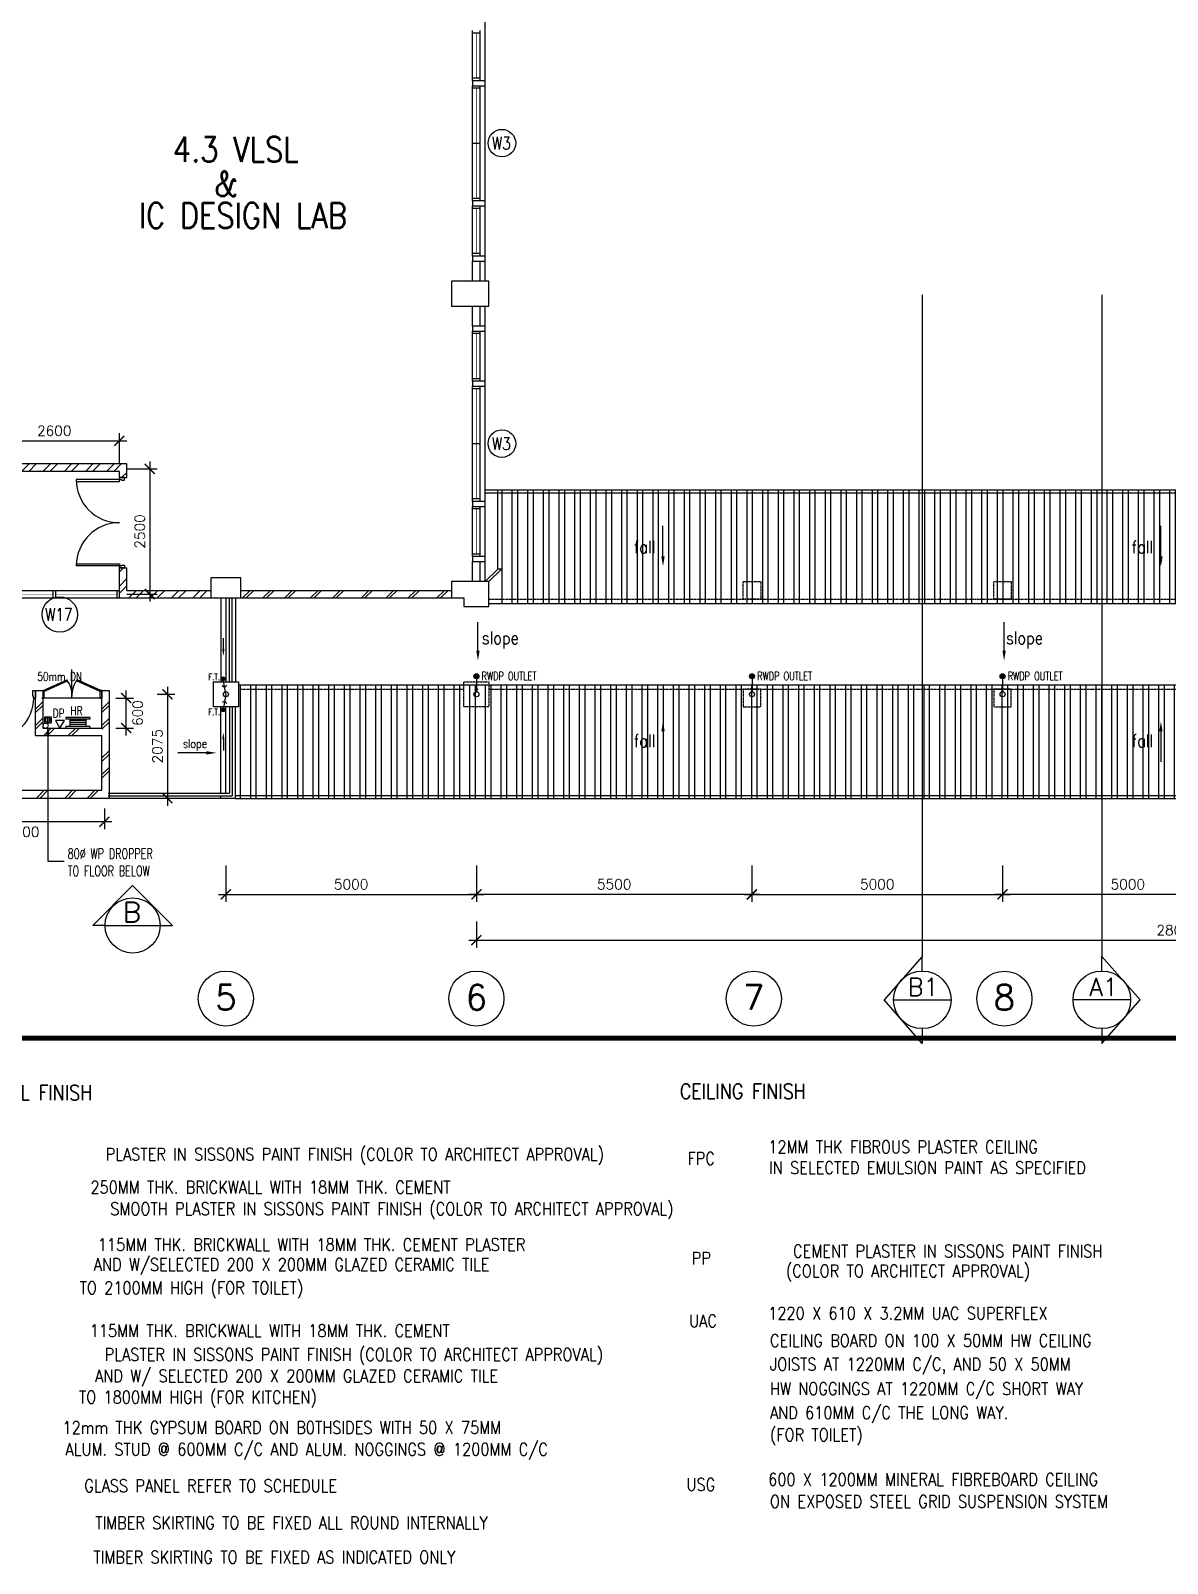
# Model space of a CAD drawing. Extents: x 2266480 to 2632177, y -858634 to -757244.
# Drawn here: x 2296124 to 2318808, y -857777 to -827174 of the extents above; entities that cross this region are included whole.
import ezdxf
from ezdxf.enums import TextEntityAlignment as Align

# ---------------------------------------------------------------- set-up
doc = ezdxf.new("R2010")
doc.units = 0
doc.header["$LTSCALE"] = 10
doc.header["$MEASUREMENT"] = 0
doc.linetypes.add('DIVIDE', pattern=[1.25, 0.5, -0.25, 0, -0.25, 0, -0.25])
doc.linetypes.add('HIDDEN', pattern=[0.375, 0.25, -0.125])
doc.layers.get('0').update_dxf_attribs({"linetype": 'CONTINUOUS'})
doc.layers.get('DEFPOINTS').update_dxf_attribs({"linetype": 'CONTINUOUS'})
for name, color, linetype in [('AR', 7, 'CONTINUOUS'), ('AR1', 7, 'CONTINUOUS'), ('BEAM', 1, 'HIDDEN'), ('BO', 7, 'CONTINUOUS'), ('COL', 3, 'CONTINUOUS'), ('DIM', 7, 'CONTINUOUS'), ('DOOR', 5, 'CONTINUOUS'), ('DR', 7, 'CONTINUOUS'), ('FIT', 5, 'CONTINUOUS'), ('FLASH', 35, 'CONTINUOUS'), ('GRID-T', 7, 'CONTINUOUS'), ('H', 1, 'CONTINUOUS'), ('hatch', 7, 'CONTINUOUS'), ('LINE', 7, 'CONTINUOUS'), ('partition', 7, 'CONTINUOUS'), ('PIPE', 5, 'DIVIDE'), ('PL', 5, 'CONTINUOUS'), ('rail', 1, 'CONTINUOUS'), ('ROOF', 7, 'CONTINUOUS'), ('RWDP', 145, 'CONTINUOUS'), ('SPEC', 7, 'CONTINUOUS'), ('stair', 7, 'CONTINUOUS'), ('T25', 7, 'CONTINUOUS'), ('T50', 4, 'CONTINUOUS'), ('TEX', 2, 'CONTINUOUS'), ('WALL', 2, 'CONTINUOUS'), ('WIN', 5, 'CONTINUOUS'), ('WIN-T', 7, 'CONTINUOUS'), ('WP', 50, 'DIVIDE')]:
    doc.layers.add(name, color=color, linetype=linetype)
doc.styles.add('ROMANS', font='romans')
doc.styles.get("Standard").update_dxf_attribs({"font": 'ROMANS.SHX'})
doc.dimstyles.new('STANDARD$0', dxfattribs={"dimscale": 0, "dimtxt": 8, "dimasz": 6, "dimexe": 1, "dimexo": 1, "dimgap": 3, "dimtad": 1, "dimdec": 0, "dimlfac": -1, "dimrnd": 1, "dimzin": 0, "dimdsep": 46, "dimtxsty": 'Standard', "dimcen": 0, "dimclrd": 5, "dimclre": 250, "dimadec": 0, "dimazin": 0, "dimtfac": 1, "dimtdec": 4, "dimtofl": 0, "dimtmove": 0, "dimatfit": 3, "dimfxl": 1, "dimtolj": 1, "dimtzin": 0, "dimarcsym": 0})

# ---------------------------------------------------------------- blocks, each defined once
blk = doc.blocks.new('_ARCHTICK')
at = {"color": 0, "linetype": 'ByBlock', "const_width": 0.15}
blk.add_lwpolyline([(-0.5, -0.5), (0.5, 0.5)], dxfattribs=at)
blk = doc.blocks.new('*D110')
at = {"color": 7, "lineweight": -2, "transparency": 16777216}
for p, q in [((2305019, -844964), (2305019, -845484)), ((2333019, -844964), (2333019, -845484)), ((2304869, -845334), (2333169, -845334))]:
    blk.add_line(p, q, dxfattribs=at)
at = {"layer": 'DEFPOINTS', "color": 0, "transparency": 16777216}
for p in [(2305019, -844814), (2333019, -844814), (2333019, -845334)]:
    blk.add_point(p, dxfattribs=at)
at = {"color": 7, "lineweight": -2, "transparency": 16777216, "xscale": 200, "yscale": 200, "zscale": 200, "rotation": 180}
blk.add_blockref('_ARCHTICK', (2305019, -845334), dxfattribs=at)
at = {"color": 7, "lineweight": -2, "transparency": 16777216, "xscale": 200, "yscale": 200, "zscale": 200}
blk.add_blockref('_ARCHTICK', (2333019, -845334), dxfattribs=at)
at = {"color": 7, "transparency": 16777216, "insert": (2319019, -845134), "char_height": 200, "attachment_point": 5, "style": 'ROMANS'}
blk.add_mtext('\\A1;28000', dxfattribs=at)
blk = doc.blocks.new('*D112')
at = {"layer": 'DEFPOINTS', "color": 0, "transparency": 16777216}
for p in [(2315519, -843693), (2320519, -843693), (2315519, -844419)]:
    blk.add_point(p, dxfattribs=at)
at = {"layer": 'DIM', "color": 7, "lineweight": -2, "transparency": 16777216}
for p, q in [((2315519, -843843), (2315519, -844569)), ((2320519, -843843), (2320519, -844569)), ((2320669, -844419), (2315369, -844419))]:
    blk.add_line(p, q, dxfattribs=at)
at = {"layer": 'DIM', "color": 7, "lineweight": -2, "transparency": 16777216, "xscale": 200, "yscale": 200, "zscale": 200}
for p, rotation in [((2315519, -844419), 179.9999999882513), ((2320519, -844419), 359.9999999882513)]:
    blk.add_blockref('_ARCHTICK', p, dxfattribs=dict(at, rotation=rotation))
at = {"layer": 'DIM', "color": 7, "transparency": 16777216, "insert": (2318019, -844219), "char_height": 200, "attachment_point": 5, "rotation": 360, "style": 'ROMANS'}
blk.add_mtext('\\A1;5000', dxfattribs=at)
blk = doc.blocks.new('*D113')
at = {"layer": 'DEFPOINTS', "color": 0, "transparency": 16777216}
for p in [(2305019, -843693), (2310519, -843693), (2305019, -844419)]:
    blk.add_point(p, dxfattribs=at)
at = {"layer": 'DIM', "color": 7, "lineweight": -2, "transparency": 16777216}
for p, q in [((2305019, -843843), (2305019, -844569)), ((2310519, -843843), (2310519, -844569)), ((2310669, -844419), (2304869, -844419))]:
    blk.add_line(p, q, dxfattribs=at)
at = {"layer": 'DIM', "color": 7, "lineweight": -2, "transparency": 16777216, "xscale": 200, "yscale": 200, "zscale": 200}
for p, rotation in [((2305019, -844419), 179.9999999882509), ((2310519, -844419), 359.9999999882509)]:
    blk.add_blockref('_ARCHTICK', p, dxfattribs=dict(at, rotation=rotation))
at = {"layer": 'DIM', "color": 7, "transparency": 16777216, "insert": (2307769, -844219), "char_height": 200, "attachment_point": 5, "rotation": 360, "style": 'ROMANS'}
blk.add_mtext('\\A1;5500', dxfattribs=at)
blk = doc.blocks.new('*D114')
at = {"layer": 'DEFPOINTS', "color": 0, "transparency": 16777216}
for p in [(2310519, -843693), (2315519, -843693), (2315519, -844419)]:
    blk.add_point(p, dxfattribs=at)
at = {"layer": 'DIM', "color": 7, "lineweight": -2, "transparency": 16777216}
for p, q in [((2310519, -843843), (2310519, -844569)), ((2315519, -843843), (2315519, -844569)), ((2310369, -844419), (2315669, -844419))]:
    blk.add_line(p, q, dxfattribs=at)
at = {"layer": 'DIM', "color": 7, "lineweight": -2, "transparency": 16777216, "xscale": 200, "yscale": 200, "zscale": 200, "rotation": 180}
blk.add_blockref('_ARCHTICK', (2310519, -844419), dxfattribs=at)
at = {"layer": 'DIM', "color": 7, "lineweight": -2, "transparency": 16777216, "xscale": 200, "yscale": 200, "zscale": 200}
blk.add_blockref('_ARCHTICK', (2315519, -844419), dxfattribs=at)
at = {"layer": 'DIM', "color": 7, "transparency": 16777216, "insert": (2313019, -844219), "char_height": 200, "attachment_point": 5, "style": 'ROMANS'}
blk.add_mtext('\\A1;5000', dxfattribs=at)
blk = doc.blocks.new('*D116')
at = {"layer": 'DEFPOINTS', "color": 0, "transparency": 16777216}
for p in [(2300019, -843693), (2305019, -843693), (2305019, -844419)]:
    blk.add_point(p, dxfattribs=at)
at = {"layer": 'DIM', "color": 7, "lineweight": -2, "transparency": 16777216}
for p, q in [((2300019, -843843), (2300019, -844569)), ((2305019, -843843), (2305019, -844569)), ((2299869, -844419), (2305169, -844419))]:
    blk.add_line(p, q, dxfattribs=at)
at = {"layer": 'DIM', "color": 7, "lineweight": -2, "transparency": 16777216, "xscale": 200, "yscale": 200, "zscale": 200, "rotation": 180}
blk.add_blockref('_ARCHTICK', (2300019, -844419), dxfattribs=at)
at = {"layer": 'DIM', "color": 7, "lineweight": -2, "transparency": 16777216, "xscale": 200, "yscale": 200, "zscale": 200}
blk.add_blockref('_ARCHTICK', (2305019, -844419), dxfattribs=at)
at = {"layer": 'DIM', "color": 7, "transparency": 16777216, "insert": (2302519, -844219), "char_height": 200, "attachment_point": 5, "style": 'ROMANS'}
blk.add_mtext('\\A1;5000', dxfattribs=at)
blk = doc.blocks.new('*D557')
at = {"layer": 'DEFPOINTS', "color": 0, "transparency": 16777216}
for p in [(2295094, -842553), (2297594, -842553), (2295094, -842970)]:
    blk.add_point(p, dxfattribs=at)
at = {"layer": 'DIM', "color": 7, "lineweight": -2, "transparency": 16777216}
for p, q in [((2295094, -842703), (2295094, -843120)), ((2297594, -842703), (2297594, -843120)), ((2297744, -842970), (2294944, -842970))]:
    blk.add_line(p, q, dxfattribs=at)
at = {"layer": 'DIM', "color": 7, "lineweight": -2, "transparency": 16777216, "xscale": 200, "yscale": 200, "zscale": 200, "rotation": 180}
blk.add_blockref('_ARCHTICK', (2295094, -842970), dxfattribs=at)
at = {"layer": 'DIM', "color": 7, "lineweight": -2, "transparency": 16777216, "xscale": 200, "yscale": 200, "zscale": 200}
blk.add_blockref('_ARCHTICK', (2297594, -842970), dxfattribs=at)
at = {"layer": 'DIM', "color": 7, "transparency": 16777216, "insert": (2295955, -843171), "char_height": 200, "attachment_point": 5, "style": 'ROMANS'}
blk.add_mtext('\\A1;2500', dxfattribs=at)
blk = doc.blocks.new('*D558')
at = {"layer": 'DEFPOINTS', "color": 0, "transparency": 16777216}
for p in [(2298499, -840424), (2298499, -842499), (2298853, -842499)]:
    blk.add_point(p, dxfattribs=at)
at = {"layer": 'DIM', "color": 7, "lineweight": -2, "transparency": 16777216}
for p, q in [((2298853, -840274), (2298853, -842649)), ((2298649, -840424), (2299003, -840424)), ((2298649, -842499), (2299003, -842499))]:
    blk.add_line(p, q, dxfattribs=at)
at = {"layer": 'DIM', "color": 7, "lineweight": -2, "transparency": 16777216, "xscale": 200, "yscale": 200, "zscale": 200}
for p, rotation in [((2298853, -840424), 90), ((2298853, -842499), 270)]:
    blk.add_blockref('_ARCHTICK', p, dxfattribs=dict(at, rotation=rotation))
at = {"layer": 'DIM', "color": 7, "transparency": 16777216, "insert": (2298653, -841462), "char_height": 200, "attachment_point": 5, "rotation": 90, "style": 'ROMANS'}
blk.add_mtext('\\A1;2075', dxfattribs=at)
blk = doc.blocks.new('D1800-A')
at = {"layer": 'DR'}
for p, q in [((0, 0), (100, 0)), ((0, -50), (0, 0)), ((100, 0), (100, -40)), ((60, -50), (0, -50)), ((100, -40), (60, -40)), ((60, -40), (60, -50)), ((100, -40), (960, -40)), ((100, -80), (100, -40)), ((959, -80), (100, -80)), ((60, -1750), (0, -1750)), ((0, -1750), (0, -1800)), ((0, -1800), (100, -1800)), ((60, -1760), (60, -1750)), ((100, -1760), (60, -1760)), ((959, -1720), (100, -1720)), ((100, -1720), (100, -1760)), ((100, -1760), (960, -1760)), ((100, -1800), (100, -1760))]:
    blk.add_line(p, q, dxfattribs=at)
for centre, start, end in [((100, -40), 270.0001, 0), ((100, -1760), 0, 90)]:
    blk.add_arc(centre, 860, start, end, dxfattribs=at)
blk = doc.blocks.new('100FT')
at = {"layer": 'PIPE', "linetype": 'Continuous'}
blk.add_circle((0, 0), 50, dxfattribs=at)
at = {"layer": 'WP', "linetype": 'Continuous'}
for p, q in [((-37, 34), (37, 34)), ((-50, -3), (50, -3)), ((-34, -37), (34, -37))]:
    blk.add_line(p, q, dxfattribs=at)
blk = doc.blocks.new('A$C7CE3714C')
at = {"layer": 'FIT'}
blk.add_lwpolyline([(0, 0), (126, 0), (126, 126), (0, 126)], close=True, dxfattribs=at)
at = {"layer": 'FIT', "xscale": -1}
blk.add_blockref('100FT', (63, 66), dxfattribs=at)
blk = doc.blocks.new('DR-900-B')
at = {"layer": 'DR'}
for p, q in [((0, 900), (-150, 900)), ((-150, 900), (-150, 860)), ((-150, 860), (-110, 860)), ((-110, 860), (-110, 850)), ((-110, 850), (0, 850)), ((0, 850), (0, 900)), ((-150, 40), (-970, 40)), ((-969, 80), (-150, 80)), ((-150, 80), (-150, 40)), ((-150, 40), (-110, 40)), ((-150, 0), (-150, 40)), ((0, 0), (-150, 0)), ((-110, 50), (0, 50)), ((-110, 40), (-110, 50)), ((0, 50), (0, 0))]:
    blk.add_line(p, q, dxfattribs=at)
blk.add_arc((-150, 40), 820, 90, 180, dxfattribs=at)
blk = doc.blocks.new('*D563')
at = {"layer": 'DEFPOINTS', "color": 0, "transparency": 16777216}
for p in [(2297894, -835924), (2297894, -838424), (2298501, -838424)]:
    blk.add_point(p, dxfattribs=at)
at = {"layer": 'WALL', "color": 7, "lineweight": -2, "transparency": 16777216}
for p, q in [((2298044, -835924), (2298651, -835924)), ((2298501, -835774), (2298501, -838574)), ((2298044, -838424), (2298651, -838424))]:
    blk.add_line(p, q, dxfattribs=at)
at = {"layer": 'WALL', "color": 7, "lineweight": -2, "transparency": 16777216, "xscale": 200, "yscale": 200, "zscale": 200}
for p, rotation in [((2298501, -835924), 90), ((2298501, -838424), 270)]:
    blk.add_blockref('_ARCHTICK', p, dxfattribs=dict(at, rotation=rotation))
at = {"layer": 'WALL', "color": 7, "transparency": 16777216, "insert": (2298301, -837174), "char_height": 200, "attachment_point": 5, "rotation": 90, "style": 'ROMANS'}
blk.add_mtext('\\A1;2500', dxfattribs=at)
blk = doc.blocks.new('*D565')
at = {"layer": 'DEFPOINTS', "color": 0, "transparency": 16777216}
for p in [(2297894, -835363), (2295294, -835874), (2297894, -835974)]:
    blk.add_point(p, dxfattribs=at)
at = {"layer": 'WALL', "color": 7, "lineweight": -2, "transparency": 16777216}
for p, q in [((2295144, -835363), (2298044, -835363)), ((2295294, -835724), (2295294, -835213)), ((2297894, -835824), (2297894, -835213))]:
    blk.add_line(p, q, dxfattribs=at)
at = {"layer": 'WALL', "color": 7, "lineweight": -2, "transparency": 16777216, "xscale": 200, "yscale": 200, "zscale": 200, "rotation": 180}
blk.add_blockref('_ARCHTICK', (2295294, -835363), dxfattribs=at)
at = {"layer": 'WALL', "color": 7, "lineweight": -2, "transparency": 16777216, "xscale": 200, "yscale": 200, "zscale": 200}
blk.add_blockref('_ARCHTICK', (2297894, -835363), dxfattribs=at)
at = {"layer": 'WALL', "color": 7, "transparency": 16777216, "insert": (2296594, -835163), "char_height": 200, "attachment_point": 5, "style": 'ROMANS'}
blk.add_mtext('\\A1;2600', dxfattribs=at)
blk = doc.blocks.new('*D564')
at = {"layer": 'DEFPOINTS', "color": 0, "transparency": 16777216}
for p in [(2297673, -840499), (2298029, -840499), (2297671, -841099)]:
    blk.add_point(p, dxfattribs=at)
at = {"layer": 'WALL', "color": 7, "lineweight": -2, "transparency": 16777216}
for p, q in [((2297823, -840499), (2298179, -840499)), ((2298029, -841249), (2298029, -840349)), ((2297821, -841099), (2298179, -841099))]:
    blk.add_line(p, q, dxfattribs=at)
at = {"layer": 'WALL', "color": 7, "lineweight": -2, "transparency": 16777216, "xscale": 200, "yscale": 200, "zscale": 200}
for p, rotation in [((2298029, -840499), 90), ((2298029, -841099), 270)]:
    blk.add_blockref('_ARCHTICK', p, dxfattribs=dict(at, rotation=rotation))
at = {"layer": 'WALL', "color": 7, "transparency": 16777216, "insert": (2298257, -840799), "char_height": 200, "attachment_point": 5, "rotation": 90, "style": 'ROMANS'}
blk.add_mtext('\\A1;600', dxfattribs=at)

msp = doc.modelspace()

# ---------------------------------------------------------------- hatches: boundary and pattern name
at = {"layer": 'H'}
h = msp.add_hatch(dxfattribs=at)
h.set_pattern_fill('ANSI32', color=0, scale=800, style=0)
h.paths.add_polyline_path([(2298044.4, -835824.1), (2295094.4, -835824.1), (2295094.4, -835149.1), (2294944.4, -835149.1), (2294944.4, -835974.1), (2297894.4, -835974.1), (2297894.4, -836099.1), (2298044.4, -836099.1)])
h.paths.add_polyline_path([(2298044.4, -837899.1), (2297894.4, -837899.1), (2297894.4, -838349.1), (2297894.4, -838499.1), (2299719.4, -838499.1), (2299719.4, -838349.1), (2298044.4, -838349.1)])
h.paths.add_polyline_path([(2293094.4, -836824.1), (2293208.2, -836824.1), (2293208.2, -836674.1), (2292944.4, -836674.1), (2291744.4, -836674.1), (2291744.4, -836599.1), (2291594.4, -836599.1), (2291594.4, -836824.1), (2292944.4, -836824.1), (2292944.4, -838349.1), (2292806.7, -838349.1), (2292656.7, -838499.1), (2292969.2, -838499.1, -0.0026485), (2292989.6, -838499.1), (2293094.4, -838499.1), (2293094.4, -837749.1), (2293208.2, -837749.1), (2293208.2, -837599.1), (2293094.4, -837599.1)])
h.paths.add_polyline_path([(2292594.4, -834299.1), (2292444.4, -834299.1), (2292444.4, -834549.1), (2291594.4, -834549.1), (2291594.4, -834797.2), (2291744.4, -834799.1), (2291744.4, -834699.1), (2292594.4, -834699.1)])
at = {"layer": 'hatch'}
h = msp.add_hatch(dxfattribs=at)
h.set_pattern_fill('STEEL', color=0, scale=2500, angle=45, style=0)
h.set_pattern_definition([(90, (-93844.1, 0), (-312.5, 6e-14), []), (90, (-93954.6, 110.5), (-312.5, 6e-14), [])])
h.paths.add_polyline_path([(2305444.4, -836345.2), (2305444.4, -837924.1), (2305519.4, -837924.1), (2305519.4, -838614.1), (2331019.4, -838614.1), (2331019.4, -836345.2)])
h = msp.add_hatch(dxfattribs=at)
h.set_pattern_fill('STEEL', color=0, scale=2500, angle=45, style=0)
h.set_pattern_definition([(90, (0, 0), (-312.5, 6e-14), []), (90, (-110.5, 110.5), (-312.5, 6e-14), [])])
h.paths.add_polyline_path([(2300269.4, -840234.1), (2300269.4, -840674.1), (2300212.4, -840674.1), (2300212.4, -842503), (2345326.4, -842503), (2345326.4, -840674.1), (2345269.4, -840674.1), (2345269.4, -840234.1)])
at = {"layer": 'RWDP'}
h = msp.add_hatch(dxfattribs=at)
h.set_pattern_fill('ANSI31', color=0, scale=200, angle=45, style=0)
h.set_pattern_definition([(270, (-109344.106, -1678698.207), (-25, -5e-15), [])])
h.paths.add_polyline_path([(2305069.4, -840064.3, 1), (2304969.4, -840064.3, 1)])
h = msp.add_hatch(dxfattribs=at)
h.set_pattern_fill('ANSI31', color=0, scale=200, angle=45, style=0)
h.set_pattern_definition([(270, (-103844.106, -1678698.207), (-25, -5e-15), [])])
h.paths.add_polyline_path([(2310569.4, -840064.3, 1), (2310469.4, -840064.3, 1)])
h = msp.add_hatch(dxfattribs=at)
h.set_pattern_fill('ANSI31', color=0, scale=200, angle=45, style=0)
h.set_pattern_definition([(270, (-98844.106, -1678698.207), (-25, -5e-15), [])])
h.paths.add_polyline_path([(2315569.4, -840064.3, 1), (2315469.4, -840064.3, 1)])
h = msp.add_hatch(dxfattribs=at)
h.set_pattern_fill('ANSI31', color=0, scale=200, angle=45, style=0)
h.set_pattern_definition([(270, (609368.18, -1680496.89), (-25, -5e-15), [])])
edge = h.paths.add_edge_path()
edge.add_arc((2299963.4, -840114.2), 37.5, 0, 360)
h = msp.add_hatch(dxfattribs=at)
h.set_pattern_fill('ANSI31', color=0, scale=200, angle=45, style=0)
h.set_pattern_definition([(90, (609368.18, -351.318), (-25, 5e-15), [])])
edge = h.paths.add_edge_path()
edge.add_arc((2299963.4, -840734), 37.5, 0, 360)

# ---------------------------------------------------------------- linework, layer by layer
at = {"color": 0}
for p, q in [((2305194.4, -832174.1), (2305194.4, -826674.1)), ((2305194.4, -838174.1), (2305194.4, -832674.1)), ((2299919.4, -838499.1), (2299919.4, -840174.1)), ((2300019.4, -838499.1), (2300019.4, -840174.1)), ((2305050.1, -839552.3), (2305050.1, -838985.1)), ((2315550.1, -839552.3), (2315550.1, -838985.1)), ((2299969.2, -839523.2), (2299969.2, -839302)), ((2299919.4, -842399.1), (2299919.4, -840674.1)), ((2299919.4, -842399.1), (2299919.4, -840674.1)), ((2300019.4, -842399.1), (2300019.4, -840674.1)), ((2299969.2, -841325), (2299969.2, -841546.2)), ((2299919.4, -842499.1), (2299919.4, -842449.1))]:
    msp.add_line(p, q, dxfattribs=at)
for points in [[(2299945.8, -839523.2), (2299992.5, -839523.2), (2299969.2, -839663.2)], [(2305016.8, -839552.3), (2305083.5, -839552.3), (2305050.1, -839752.3)], [(2315516.8, -839552.3), (2315583.5, -839552.3), (2315550.1, -839752.3)], [(2299945.8, -841325), (2299992.5, -841325), (2299969.2, -841185)]]:
    msp.add_solid(points, dxfattribs=at)
at = {"layer": 'AR', "color": 0, "ltscale": 2}
for p, q in [((2313916.8, -832451.7), (2313916.8, -845660.8)), ((2317500.6, -832451.7), (2317500.6, -845660.8))]:
    msp.add_line(p, q, dxfattribs=at)
at = {"layer": 'AR', "color": 0}
for p, q in [((2297361.3, -845040.1), (2298158.2, -844243.2)), ((2298955.2, -845040.1), (2298158.2, -844243.2)), ((2297608.2, -845040.1), (2297361.3, -845040.1)), ((2297608.2, -845040.1), (2298708.2, -845040.1)), ((2298708.2, -845040.1), (2298955.2, -845040.1)), ((2313916.8, -845660.8), (2313154.5, -846528.3)), ((2313916.8, -845950.7), (2313916.8, -845660.8)), ((2317500.6, -845950.7), (2317500.6, -845660.8)), ((2317500.6, -845660.8), (2318262.9, -846528.3)), ((2313916.8, -847395.8), (2313154.5, -846528.3)), ((2313341.8, -846525.7), (2314491.8, -846525.7)), ((2318075.6, -846525.7), (2316925.6, -846525.7)), ((2317500.6, -847395.8), (2318262.9, -846528.3)), ((2313916.8, -847100.7), (2313916.8, -847395.8)), ((2317500.6, -847100.7), (2317500.6, -847395.8))]:
    msp.add_line(p, q, dxfattribs=at)
for centre, radius in [((2298158.2, -845040.1), 550), ((2313916.8, -846525.7), 575), ((2317500.6, -846525.7), 575)]:
    msp.add_circle(centre, radius, dxfattribs=at)
at = {"layer": 'BEAM', "color": 0}
for p, q in [((2305269.4, -838524.1), (2331019.4, -838524.1, 0)), ((2300269.4, -840324.1), (2304769.4, -840324.1)), ((2305269.4, -840324.1), (2345269.4, -840324.1, 0))]:
    msp.add_line(p, q, dxfattribs=at)
for points in [[(2310694.4, -838524.1), (2310344.4, -838524.1), (2310344.4, -838174.1), (2310694.4, -838174.1)], [(2310694.4, -838524.1), (2310344.4, -838524.1), (2310344.4, -838174.1), (2310694.4, -838174.1)], [(2315694.4, -838524.1), (2315344.4, -838524.1), (2315344.4, -838174.1), (2315694.4, -838174.1)], [(2315694.4, -838524.1), (2315344.4, -838524.1), (2315344.4, -838174.1), (2315694.4, -838174.1)], [(2315694.4, -838524.1), (2315344.4, -838524.1), (2315344.4, -838174.1), (2315694.4, -838174.1)], [(2315694.4, -838524.1), (2315344.4, -838524.1), (2315344.4, -838174.1), (2315694.4, -838174.1)], [(2304769.4, -840174.1), (2305269.4, -840174.1), (2305269.4, -840674.1), (2304769.4, -840674.1)], [(2310694.4, -840324.1), (2310344.4, -840324.1), (2310344.4, -840674.1), (2310694.4, -840674.1)], [(2310694.4, -840324.1), (2310344.4, -840324.1), (2310344.4, -840674.1), (2310694.4, -840674.1)], [(2315694.4, -840324.1), (2315344.4, -840324.1), (2315344.4, -840674.1), (2315694.4, -840674.1)], [(2315694.4, -840324.1), (2315344.4, -840324.1), (2315344.4, -840674.1), (2315694.4, -840674.1)], [(2315694.4, -840324.1), (2315344.4, -840324.1), (2315344.4, -840674.1), (2315694.4, -840674.1)], [(2315694.4, -840324.1), (2315344.4, -840324.1), (2315344.4, -840674.1), (2315694.4, -840674.1)]]:
    msp.add_lwpolyline(points, close=True, dxfattribs=at)
at = {"layer": 'BO', "color": 0}
msp.add_line((2297594.4, -842499.1), (2300212.4, -842499.1), dxfattribs=at)
at = {"layer": 'COL', "color": 0}
for points in [[(2305269.4, -832174.1), (2304519.4, -832174.1), (2304519.4, -832674.1), (2305269.4, -832674.1)], [(2300319.4, -838099.1), (2299719.4, -838099.1), (2299719.4, -838499.1), (2300319.4, -838499.1)], [(2305269.4, -838674.1), (2305269.4, -838174.1), (2304519.4, -838174.1), (2304519.4, -838499.1), (2304769.4, -838499.1), (2304769.4, -838674.1)], [(2299769.4, -840174.1), (2300269.4, -840174.1), (2300269.4, -840674.1), (2299769.4, -840674.1)], [(2299769.4, -840174.1), (2300269.4, -840174.1), (2300269.4, -840674.1), (2299769.4, -840674.1)]]:
    msp.add_lwpolyline(points, close=True, dxfattribs=at)
at = {"layer": 'DIM', "color": 0}
for p, q in [((2296822.4, -840886.8), (2296822.4, -840918.8)), ((2296902.4, -840918.8), (2296902.4, -841067.1)), ((2297222.4, -840918.8), (2297222.4, -841067.1)), ((2297302.4, -840886.8), (2297302.4, -840918.8)), ((2296822.4, -841067.1), (2296822.4, -841099.1)), ((2297302.4, -841067.1), (2297302.4, -841099.1))]:
    msp.add_line(p, q, dxfattribs=at)
at = {"layer": 'DOOR', "color": 0}
for p, q in [((2296371.6, -840349.1), (2296842.6, -840135.8)), ((2296385.5, -840369.9), (2296857.5, -840155.9)), ((2297507.8, -840369.9), (2297035.7, -840155.9)), ((2297521.6, -840349.1), (2297050.6, -840135.8)), ((2296346.6, -840499.1), (2296384.6, -840499.1)), ((2296385.5, -840369.9), (2296371.6, -840349.1)), ((2296371.6, -840374.1), (2296384.6, -840374.1)), ((2296384.6, -840374.1), (2296384.6, -840499.1)), ((2297505.6, -840369.9), (2297519.4, -840349.1)), ((2297519.4, -840374.1), (2297506.4, -840374.1)), ((2297506.4, -840374.1), (2297506.4, -840499.1)), ((2297506.4, -840499.1), (2297544.4, -840499.1)), ((2297519.4, -840349.1), (2297519.4, -840374.1)), ((2297544.4, -840349.1), (2297519.4, -840349.1))]:
    msp.add_line(p, q, dxfattribs=at)
for centre, start, end in [((2296449.2, -840442.8), 357.5509, 37.96545), ((2297444, -840442.8), 142.03455, 182.4491)]:
    msp.add_arc(centre, 499, start, end, dxfattribs=at)
at = {"layer": 'FLASH', "color": 0}
for p, q in [((2305444.4, -837924.1), (2305444.4, -836345.2)), ((2305444.4, -837924.1), (2305194.4, -838174.1)), ((2305519.4, -837924.1), (2305269.4, -838174.1)), ((2305519.4, -837924.1), (2305444.4, -837924.1))]:
    msp.add_line(p, q, dxfattribs=at)
at = {"layer": 'GRID-T', "color": 0}
for centre in [(2300019.4, -846500.7), (2305019.4, -846500.7), (2310555, -846501.9), (2315555, -846501.9)]:
    msp.add_circle(centre, 550, dxfattribs=at)
at = {"layer": 'hatch', "color": 0}
for p, q in [((2300353.3, -838499.1), (2300503.3, -838349.1)), ((2300424.9, -838499.1), (2300574.9, -838349.1)), ((2300760, -838499.1), (2300910, -838349.1)), ((2300831.7, -838499.1), (2300981.7, -838349.1)), ((2301192.9, -838499.1), (2301342.9, -838349.1)), ((2301264.6, -838499.1), (2301414.6, -838349.1)), ((2301708.1, -838499.1), (2301858.1, -838349.1)), ((2301779.8, -838499.1), (2301929.8, -838349.1)), ((2302152, -838499.1), (2302302, -838349.1)), ((2302223.6, -838499.1), (2302373.6, -838349.1)), ((2302722.8, -838499.1), (2302872.8, -838349.1)), ((2302794.4, -838499.1), (2302944.4, -838349.1)), ((2303216.1, -838499.1), (2303366.1, -838349.1)), ((2303287.8, -838499.1), (2303437.8, -838349.1)), ((2303660, -838499.1), (2303810, -838349.1)), ((2303731.6, -838499.1), (2303881.6, -838349.1)), ((2304230.8, -838499.1), (2304380.8, -838349.1)), ((2304302.4, -838499.1), (2304452.4, -838349.1)), ((2296364.4, -840576.2), (2296214.4, -840726.2)), ((2296364.4, -840647.8), (2296214.4, -840797.8)), ((2297689.4, -840576.2), (2297539.4, -840726.2)), ((2297689.4, -840647.8), (2297539.4, -840797.8)), ((2296369.4, -840899.7), (2296219.4, -841049.7)), ((2297694.4, -840899.7), (2297544.4, -841049.7)), ((2296369.4, -840971.4), (2296219.4, -841121.4)), ((2296535, -841099.1), (2296385, -841249.1)), ((2296606.7, -841099.1), (2296456.7, -841249.1)), ((2297024, -841099.1), (2296874, -841249.1)), ((2297095.6, -841099.1), (2296945.6, -841249.1)), ((2297694.4, -840971.4), (2297544.4, -841121.4)), ((2297689.4, -841553.1), (2297539.4, -841703.1)), ((2297689.4, -841624.7), (2297539.4, -841774.7)), ((2297694.4, -841876.6), (2297544.4, -842026.6)), ((2297694.4, -841948.3), (2297544.4, -842098.3)), ((2296245.1, -842489.1), (2296395.1, -842339.1)), ((2296245.1, -842489.1), (2296395.1, -842339.1)), ((2296316.7, -842489.1), (2296466.7, -842339.1)), ((2296316.7, -842489.1), (2296466.7, -842339.1)), ((2296811.1, -842489.1), (2296961.1, -842339.1)), ((2296811.1, -842489.1), (2296961.1, -842339.1)), ((2296882.7, -842489.1), (2297032.7, -842339.1)), ((2296882.7, -842489.1), (2297032.7, -842339.1)), ((2297254.9, -842489.1), (2297404.9, -842339.1)), ((2297254.9, -842489.1), (2297404.9, -842339.1)), ((2297326.5, -842489.1), (2297476.5, -842339.1)), ((2297326.5, -842489.1), (2297476.5, -842339.1))]:
    msp.add_line(p, q, dxfattribs=at)
msp.add_solid([(2296926.9, -840374.1), (2296968.6, -840374.1), (2296947.7, -840499.1)], dxfattribs=at)
at = {"layer": 'LINE', "color": 0}
for p, q in [((2300212.4, -838499.1, 0), (2300212.4, -840174.1)), ((2300212.4, -838499.1, 0), (2300212.4, -840174.1)), ((2297546.6, -840499.1), (2296346.6, -840499.1)), ((2300212.4, -842499.1, 0), (2300212.4, -840674.1, 0)), ((2300212.4, -842503, 0), (2300212.4, -840674.1, 0))]:
    msp.add_line(p, q, dxfattribs=at)
at = {"layer": 'partition', "color": 0}
msp.add_line((2296947.7, -840499.1), (2296947.7, -839928.6), dxfattribs=at)
at = {"layer": 'PL', "color": 0, "ltscale": 2, "const_width": 100}
msp.add_lwpolyline([(2266663.5, -847288.2), (2337081.9, -847288.2), (2337081.9, -757293.9), (2266663.5, -757293.9)], close=True, dxfattribs=at)
at = {"layer": 'rail', "color": 0}
for p, q in [((2300094.4, -840174.1, 0), (2300094.4, -838499.1, 0)), ((2300094.4, -840174.1, 0), (2300094.4, -838499.1, 0)), ((2300144.4, -840174.1, 0), (2300144.4, -838499.1, 0)), ((2300144.4, -840174.1, 0), (2300144.4, -838499.1, 0)), ((2300094.4, -840674.1), (2300094.4, -842399.1)), ((2300094.4, -840674.1), (2300094.4, -842399.1)), ((2300144.4, -840674.1), (2300144.4, -842449.1)), ((2300144.4, -840674.1), (2300144.4, -842449.1)), ((2297669.4, -842399.1), (2300094.4, -842399.1)), ((2297669.4, -842449.1), (2300144.4, -842449.1))]:
    msp.add_line(p, q, dxfattribs=at)
at = {"layer": 'ROOF', "color": 0}
for p, q in [((2305194.4, -836345.2, 0), (2331019.4, -836345.2, 0)), ((2305194.4, -836403.9, 0), (2331019.4, -836403.9, 0)), ((2305269.4, -838614.1, 0), (2331019.4, -838614.1, 0)), ((2300269.4, -840234.1, 0), (2345269.4, -840234.1, 0)), ((2300212.4, -842444.3, 0), (2345326.4, -842444.3, 0)), ((2300212.4, -842503, 0), (2345326.4, -842503, 0))]:
    msp.add_line(p, q, dxfattribs=at)
at = {"layer": 'RWDP', "color": 0}
for p, q in [((2299995.1, -840289.4), (2299942.2, -840258.2)), ((2300019.4, -840424.1), (2299963.4, -840114.2)), ((2299995.1, -840289.4), (2300037.2, -840240.2)), ((2305019.4, -840336), (2304987.8, -840314)), ((2305019.4, -840064.3), (2305019.4, -840380.1)), ((2305019.4, -840336), (2305051, -840314)), ((2310519.4, -840336), (2310487.8, -840314)), ((2310519.4, -840064.3), (2310519.4, -840380.1)), ((2310519.4, -840336), (2310551, -840314)), ((2315519.4, -840336), (2315487.8, -840314)), ((2315519.4, -840064.3), (2315519.4, -840380.1)), ((2315519.4, -840336), (2315551, -840314)), ((2299995.1, -840558.8), (2299942.2, -840590)), ((2300019.4, -840424.1), (2299963.4, -840734)), ((2299995.1, -840558.8), (2300037.2, -840608)), ((2299632.3, -841594), (2299058.3, -841594))]:
    msp.add_line(p, q, dxfattribs=at)
for centre, radius in [((2305019.4, -840064.3), 50), ((2310519.4, -840064.3), 50), ((2315519.4, -840064.3), 50), ((2299963.4, -840114.2), 37.5), ((2300019.4, -840424.1), 50), ((2305019.2, -840424.1), 50), ((2310519.4, -840424.1), 50), ((2315519.4, -840424.1), 50), ((2299963.4, -840734), 37.5)]:
    msp.add_circle(centre, radius, dxfattribs=at)
msp.add_solid([(2299632.3, -841627.3), (2299632.3, -841560.7), (2299832.3, -841594)], dxfattribs=at)
at = {"layer": 'SPEC', "color": 0}
for p, q in [((2308742.8, -837671.2, 0), (2308742.8, -837061.2, 0)), ((2318679.9, -837671.2, 0), (2318679.9, -837061.2, 0)), ((2318679.9, -841166.2, 0), (2318679.9, -841776.2, 0))]:
    msp.add_line(p, q, dxfattribs=at)
for points in [[(2308709.5, -837671.2, 0), (2308776.1, -837671.2, 0), (2308742.8, -837871.2, 0)], [(2318646.6, -837671.2, 0), (2318713.2, -837671.2, 0), (2318679.9, -837871.2, 0)], [(2308709.5, -841166.2, 0), (2308776.1, -841166.2, 0), (2308742.8, -840966.2, 0)], [(2318646.6, -841166.2, 0), (2318713.2, -841166.2, 0), (2318679.9, -840966.2, 0)]]:
    msp.add_solid(points, dxfattribs=at)
at = {"layer": 'stair', "color": 0}
msp.add_line((2297546.6, -840349.1), (2297546.6, -840499.1), dxfattribs=at)
at = {"layer": 'WALL', "color": 0}
for p, q in [((2304944.4, -832174.1), (2304944.4, -831774.1)), ((2305094.4, -832174.1), (2305094.4, -831774.1)), ((2304944.4, -833074.1), (2304944.4, -832674.1)), ((2305094.4, -833074.1), (2305094.4, -832674.1)), ((2297894.4, -835974.1), (2294944.4, -835974.1)), ((2298044.4, -835824.1), (2295094.4, -835824.1)), ((2297894.4, -836099.1), (2297894.4, -835974.1)), ((2298044.4, -836099.1), (2298044.4, -835824.1)), ((2297894.4, -836099.1), (2298044.4, -836099.1)), ((2304944.4, -838174.1), (2304944.4, -837774.1)), ((2305094.4, -838174.1), (2305094.4, -837774.1)), ((2297894.4, -838349.1), (2297894.4, -837899.1)), ((2297894.4, -837899.1), (2298044.4, -837899.1)), ((2298044.4, -838349.1), (2298044.4, -837899.1)), ((2297894.4, -838499.1), (2297894.4, -838349.1)), ((2297894.4, -838499.1), (2304769.4, -838499.1)), ((2298044.4, -838349.1), (2299719.4, -838349.1)), ((2300319.4, -838349.1), (2304519.4, -838349.1)), ((2296219.4, -841249.1), (2296219.4, -840349.1)), ((2296219.4, -840349.1), (2296369.4, -840349.1)), ((2296369.4, -840349.1), (2296369.4, -841099.1)), ((2297544.4, -841099.1), (2297544.4, -840349.1)), ((2297544.4, -840349.1), (2297694.4, -840349.1)), ((2297694.4, -842499.1), (2297694.4, -840349.1)), ((2297302.4, -840886.8), (2296822.4, -840886.8)), ((2297302.4, -840918.8), (2296822.4, -840918.8)), ((2297222.4, -840947.1), (2296902.4, -840947.1)), ((2296219.4, -841249.1), (2297544.4, -841249.1)), ((2296369.4, -841099.1), (2297544.4, -841099.1)), ((2296466.6, -841245.3), (2296466.6, -843759.3)), ((2297302.4, -841067.1), (2296822.4, -841067.1)), ((2297222.4, -840987.1), (2296902.4, -840987.1)), ((2297222.4, -841027.1), (2296902.4, -841027.1)), ((2297544.4, -842339.1), (2297544.4, -841249.1)), ((2295165.7, -842339.1), (2297519.4, -842339.1)), ((2295194.4, -842339.1), (2297544.4, -842339.1)), ((2295165.7, -842499.1), (2297669.4, -842499.1)), ((2296466.6, -843759.3), (2296792.6, -843759.3))]:
    msp.add_line(p, q, dxfattribs=at)
for points in [[(2305194.4, -828174.1), (2304944.4, -828174.1), (2304944.4, -828274.1), (2305194.4, -828274.1)], [(2305194.4, -830574.1), (2304944.4, -830574.1), (2304944.4, -830674.1), (2305194.4, -830674.1)], [(2305194.4, -831674.1), (2304944.4, -831674.1), (2304944.4, -831774.1), (2305194.4, -831774.1)], [(2305194.4, -833074.1), (2304944.4, -833074.1), (2304944.4, -833174.1), (2305194.4, -833174.1)], [(2305194.4, -834174.1), (2304944.4, -834174.1), (2304944.4, -834274.1), (2305194.4, -834274.1)], [(2305194.4, -836574.1), (2304944.4, -836574.1), (2304944.4, -836674.1), (2305194.4, -836674.1)], [(2305194.4, -837674.1), (2304944.4, -837674.1), (2304944.4, -837774.1), (2305194.4, -837774.1)], [(2296796.4, -840946.3), (2296620, -840946.3), (2296708.2, -841099.1)]]:
    msp.add_lwpolyline(points, close=True, dxfattribs=at)
msp.add_solid([(2296433.3, -841245.3), (2296499.9, -841245.3), (2296466.6, -841045.3)], dxfattribs=at)
at = {"layer": 'WIN', "color": 0}
for p, q in [((2304944.4, -828174.1), (2304944.4, -827174.1)), ((2305094.4, -828174.1), (2305094.4, -827174.1)), ((2305094.4, -827224.1), (2304944.4, -827224.1)), ((2305094.4, -828124.1), (2304944.4, -828124.1)), ((2304944.4, -830574.1), (2304944.4, -828274.1)), ((2305094.4, -828324.1), (2304944.4, -828324.1)), ((2305094.4, -830574.1), (2305094.4, -828274.1)), ((2305094.4, -829424.1), (2304944.4, -829424.1)), ((2305094.4, -830524.1), (2304944.4, -830524.1)), ((2304944.4, -831674.1), (2304944.4, -830674.1)), ((2305094.4, -830724.1), (2304944.4, -830724.1)), ((2305094.4, -831674.1), (2305094.4, -830674.1)), ((2305094.4, -831624.1), (2304944.4, -831624.1)), ((2304944.4, -834174.1), (2304944.4, -833174.1)), ((2305094.4, -833224.1), (2304944.4, -833224.1)), ((2305094.4, -834174.1), (2305094.4, -833174.1)), ((2305094.4, -834124.1), (2304944.4, -834124.1)), ((2304944.4, -836574.1), (2304944.4, -834274.1)), ((2305094.4, -834324.1), (2304944.4, -834324.1)), ((2305094.4, -836574.1), (2305094.4, -834274.1)), ((2305094.4, -835424.1), (2304944.4, -835424.1)), ((2305094.4, -836524.1), (2304944.4, -836524.1)), ((2304944.4, -837674.1), (2304944.4, -836674.1)), ((2305094.4, -836724.1), (2304944.4, -836724.1)), ((2305094.4, -837674.1), (2305094.4, -836674.1)), ((2305094.4, -837624.1), (2304944.4, -837624.1)), ((2295294.4, -838349.1), (2297894.4, -838349.1)), ((2295294.4, -838499.1), (2297894.4, -838499.1)), ((2296569.4, -838349.1), (2296569.4, -838499.1)), ((2296619.4, -838349.1), (2296619.4, -838499.1)), ((2297844.4, -838349.1), (2297844.4, -838499.1))]:
    msp.add_line(p, q, dxfattribs=at)
at = {"layer": 'WIN', "color": 0, "const_width": 10, "flags": 128}
for points in [[(2305019.4, -828124.1), (2305019.4, -827224.1)], [(2305019.4, -830524.1), (2305019.4, -828324.1)], [(2305019.4, -830724.1), (2305019.4, -831624.1)], [(2305019.4, -834124.1), (2305019.4, -833224.1)], [(2305019.4, -836524.1), (2305019.4, -834324.1)], [(2305019.4, -836724.1), (2305019.4, -837624.1)], [(2295344.4, -838424.1), (2296569.4, -838424.1)], [(2296619.4, -838424.1), (2297844.4, -838424.1)]]:
    msp.add_lwpolyline(points, dxfattribs=at)
at = {"layer": 'WIN-T', "color": 0}
for centre, radius in [((2305528.4, -829419.9), 275), ((2305528.4, -835419.9), 275), ((2296704.6, -838832.2), 353.2)]:
    msp.add_circle(centre, radius, dxfattribs=at)
at = {"layer": 'WP', "color": 0}
msp.add_line((2296458.1, -841015.6), (2296466.6, -840998.8), dxfattribs=at)
msp.add_circle((2296420, -841047.9), 50, dxfattribs=at)

# ---------------------------------------------------------------- block references
at = {"layer": 'stair', "color": 0, "rotation": 180}
msp.add_blockref('D1800-A', (2297994.4, -837899.1), dxfattribs=at)
at = {"layer": 'T25', "color": 0, "xscale": -1, "rotation": 90}
msp.add_blockref('A$C7CE3714C', (2296529.6, -840872.8), dxfattribs=at)
at = {"layer": 'WALL', "color": 0, "xscale": -1, "rotation": 270}
msp.add_blockref('DR-900-B', (2295319.4, -840349.1), dxfattribs=at)

# ---------------------------------------------------------------- texts
at = {"layer": 'AR', "color": 0, "style": 'ROMANS'}
msp.add_text('B', height=400, dxfattribs=at).set_placement((2297964, -844974.9))
at = {"layer": 'AR1', "color": 0, "style": 'ROMANS'}
for s, p in [('B1', (2313626.1, -846442.5)), ('A1', (2317249.7, -846442.5))]:
    msp.add_text(s, height=350, dxfattribs=at).set_placement(p)
at = {"layer": 'GRID-T', "color": 0, "style": 'ROMANS'}
for s, p in [('5', (2299804.2, -846726.5)), ('6', (2304804.2, -846726.5)), ('7', (2310339.9, -846727.6)), ('8', (2315339.9, -846727.6))]:
    msp.add_text(s, height=500, dxfattribs=at).set_placement(p)
at = {"layer": 'RWDP', "color": 0, "style": 'ROMANS', "width": 0.7}
for p in [(2305123.3, -840145.7, 0), (2310623.3, -840145.7, 0), (2315623.3, -840145.7, 0)]:
    msp.add_text('RWDP OUTLET', height=170, dxfattribs=at).set_placement(p)
at = {"layer": 'SPEC', "color": 0, "style": 'ROMANS', "width": 0.85}
for s, p in [('fall', (2308159.4, -837609.6, 0)), ('fall', (2318096.5, -837609.6, 0)), ('slope', (2305126.3, -839423.7, 0)), ('slope', (2315588.1, -839423.7, 0)), ('fall', (2308159.4, -841477.7, 0)), ('fall', (2318096.5, -841477.7, 0))]:
    msp.add_text(s, height=250, dxfattribs=at).set_placement(p)
at = {"layer": 'stair', "color": 0, "style": 'ROMANS', "width": 0.8}
for s, height, p in [('F.T.', 125, (2299670.3, -840140.6)), ('F.T.', 125, (2299670.3, -840840.6)), ('slope', 175, (2299160.6, -841496))]:
    msp.add_text(s, height=height, dxfattribs=at).set_placement(p)
at = {"layer": 'T50', "color": 0, "style": 'ROMANS', "width": 0.85}
for s, height, p in [('4.3 VLSL', 500, (2300218.3, -829544)), ('&', 500, (2300025.7, -830226.7)), ('IC DESIGN LAB', 500, (2300357.4, -830864.5)), ('WALL FINISH', 300, (2296314.2, -848378.6, 1895.1)), ('CEILING FINISH', 300, (2310335.9, -848352, 1895.1)), ('PLASTER IN SISSONS PAINT FINISH (COLOR TO ARCHITECT APPROVAL)', 250, (2302591.5, -849627, 1895.1)), ('FPC', 250, (2309506.5, -849692.9, 1895.1)), ('250MM THK. BRICKWALL WITH 18MM THK. CEMENT', 250, (2300908.7, -850267.3, 1895.1)), ('SMOOTH PLASTER IN SISSONS PAINT FINISH (COLOR TO ARCHITECT APPROVAL)', 250, (2303331.8, -850714.4, 1895.1)), ('115MM THK. BRICKWALL WITH 18MM THK. CEMENT PLASTER', 250, (2301730.2, -851412.7, 1895.1)), ('AND W/SELECTED 200 X 200MM GLAZED CERAMIC TILE', 250, (2301332, -851827.2, 1895.1)), ('PP', 250, (2309506.5, -851686.3, 1895.1)), ('CEMENT PLASTER IN SISSONS PAINT FINISH ', 250, (2314497, -851542.7, 1895.1)), ('(COLOR TO ARCHITECT APPROVAL)', 250, (2313630.7, -851956.8, 1895.1)), ('TO 2100MM HIGH (FOR TOILET)', 250, (2299330.7, -852292.8, 1895.1)), ('115MM THK. BRICKWALL WITH 18MM THK. CEMENT', 250, (2300894.8, -853131.7, 1895.1)), ('PLASTER IN SISSONS PAINT FINISH (COLOR TO ARCHITECT APPROVAL)', 250, (2302573.1, -853625.6, 1895.1)), ('AND W/ SELECTED 200 X 200MM GLAZED CERAMIC TILE', 250, (2301429.8, -854052.3, 1895.1)), ('TO 1800MM HIGH (FOR KITCHEN)', 250, (2299459.4, -854475.5, 1895.1)), ('GLASS PANEL REFER TO SCHEDULE', 250, (2299716, -856227.9, 1895.1)), ('TIMBER SKIRTING TO BE FIXED ALL ROUND INTERNALLY', 250, (2301327.9, -856966.1, 1895.1)), ('TIMBER SKIRTING TO BE FIXED AS INDICATED ONLY', 250, (2300986.9, -857651.5, 1895.1))]:
    msp.add_text(s, height=height, dxfattribs=at).set_placement(p, align=Align.MIDDLE)
for s, p in [('12MM THK FIBROUS PLASTER CEILING ', (2310843.8, -849587)), ('IN SELECTED EMULSION PAINT AS SPECIFIED ', (2310860.1, -850002.3)), ('UAC', (2309265.1, -853061.4)), ('1220 X 610 X 3.2MM UAC SUPERFLEX', (2310842.8, -852909.2)), ('CEILING BOARD ON 100 X 50MM HW CEILING', (2310877.5, -853454.2)), ('JOISTS AT 1220MM C/C, AND 50 X 50MM', (2310877.5, -853925.4)), ('HW NOGGINGS AT 1220MM C/C SHORT WAY', (2310877.5, -854414.8)), ('AND 610MM C/C THE LONG WAY.', (2310877.5, -854893.7)), ('12mm THK GYPSUM BOARD ON B0THSIDES WITH 50 X 75MM ', (2296759.8, -855190.2)), ('ALUM. STUD @ 600MM C/C AND ALUM. NOGGINGS @ 1200MM C/C', (2296819.3, -855624.5)), ('(FOR TOILET)', (2310877.5, -855334)), ('USG', (2309211.6, -856327.8)), ('600 X 1200MM MINERAL FIBREBOARD CEILING', (2310842.8, -856225.7)), ('ON EXPOSED STEEL GRID SUSPENSION SYSTEM', (2310877.5, -856667.2))]:
    msp.add_text(s, height=250, dxfattribs=at).set_placement(p)
at = {"layer": 'TEX', "color": 0, "ltscale": 0.5, "style": 'ROMANS', "width": 0.75}
for s, p in [('50mm DN', (2296256.3, -840157.2)), ('DP', (2296562.4, -840890.4)), ('HR', (2296919, -840842.2))]:
    msp.add_text(s, height=175, dxfattribs=at).set_placement(p)
at = {"layer": 'WIN-T', "color": 0, "style": 'ROMANS', "width": 0.8}
for s, p in [('W3', (2305327.6, -829545.7)), ('W3', (2305327.6, -835545.7)), ('W17', (2296411.3, -838958))]:
    msp.add_text(s, height=250, dxfattribs=at).set_placement(p)
at = {"layer": 'WP', "color": 0, "style": 'ROMANS', "width": 0.7}
for s, p in [('80%%C WP DROPPER', (2296862.8, -843706.7)), ('TO FLOOR BELOW', (2296862.8, -844052.8))]:
    msp.add_text(s, height=200, dxfattribs=at).set_placement(p)

# ---------------------------------------------------------------- dimensions: what is measured, and where the dimension line sits
at = {"color": 0}
dim = msp.add_linear_dim(base=(2333019.4, -845334.1), p1=(2305019.4, -844814), p2=(2333019.4, -844814), dimstyle='STANDARD$0', override={"dimscale": 100, "dimtxt": 2, "dimasz": 2, "dimexe": 1.5, "dimexo": 1.5, "dimgap": 1, "dimtxsty": 'ROMANS', "dimblk": 'ARCHTICK', "dimdle": 1.5, "dimclrd": 7, "dimclre": 7, "dimclrt": 7, "dimtdec": 0, "dimtmove": 2}, dxfattribs=at)
dim.commit()
dim.dimension.update_dxf_attribs({"geometry": '*D110', "text_midpoint": (2319019.4, -845134.1)})
at = {"layer": 'DIM', "color": 0}
dim = msp.add_linear_dim(base=(2298852.7, -842499.1), p1=(2298499.2, -840424.1), p2=(2298499.2, -842499.1), angle=90, dimstyle='STANDARD$0', override={"dimscale": 100, "dimtxt": 2, "dimasz": 2, "dimexe": 1.5, "dimexo": 1.5, "dimgap": 1, "dimtxsty": 'ROMANS', "dimblk": 'ARCHTICK', "dimdle": 1.5, "dimclrd": 7, "dimclre": 7, "dimclrt": 7, "dimtdec": 0, "dimtmove": 2}, dxfattribs=at)
dim.commit()
dim.dimension.update_dxf_attribs({"geometry": '*D558', "text_midpoint": (2298652.7, -841461.6)})
dim = msp.add_linear_dim(base=(2295094.4, -842969.5), p1=(2297594.4, -842553.4), p2=(2295094.4, -842553.4), angle=180, dimstyle='STANDARD$0', override={"dimscale": 100, "dimtxt": 2, "dimasz": 2, "dimexe": 1.5, "dimexo": 1.5, "dimgap": 1, "dimtxsty": 'ROMANS', "dimblk": 'ARCHTICK', "dimdle": 1.5, "dimclrd": 7, "dimclre": 7, "dimclrt": 7, "dimtdec": 0, "dimtmove": 2}, dxfattribs=at)
dim.commit()
dim.dimension.update_dxf_attribs({"geometry": '*D557', "text_midpoint": (2295954.8, -843170.5), "dimtype": 160})
for p1, p2, distance, picture, middle in [((2300019.4, -843693), (2305019.4, -843693), -726.3, '*D116', (2302519.4, -844219.3)), ((2310519.4, -843693), (2305019.4, -843693), 726.3, '*D113', (2307769.4, -844219.3)), ((2310519.4, -843693), (2315519.4, -843693), -726.3, '*D114', (2313019.4, -844219.3)), ((2320519.4, -843693), (2315519.4, -843693), 726.3, '*D112', (2318019.4, -844219.3))]:
    dim = msp.add_aligned_dim(p1=p1, p2=p2, distance=distance, dimstyle='STANDARD$0', override={"dimscale": 100, "dimtxt": 2, "dimasz": 2, "dimexe": 1.5, "dimexo": 1.5, "dimgap": 1, "dimtxsty": 'ROMANS', "dimblk": 'ARCHTICK', "dimdle": 1.5, "dimclrd": 7, "dimclre": 7, "dimclrt": 7, "dimtdec": 0, "dimtmove": 2}, dxfattribs=at)
    dim.commit()
    dim.dimension.update_dxf_attribs({"geometry": picture, "text_midpoint": middle})
at = {"layer": 'WALL', "color": 0}
dim = msp.add_linear_dim(base=(2297894.4, -835362.6), p1=(2295294.4, -835874.1), p2=(2297894.4, -835974.1), dimstyle='STANDARD$0', override={"dimscale": 100, "dimtxt": 2, "dimasz": 2, "dimexe": 1.5, "dimexo": 1.5, "dimgap": 1, "dimtxsty": 'ROMANS', "dimblk": 'ARCHTICK', "dimdle": 1.5, "dimclrd": 7, "dimclre": 7, "dimclrt": 7, "dimtdec": 0, "dimtmove": 2}, dxfattribs=at)
dim.commit()
dim.dimension.update_dxf_attribs({"geometry": '*D565', "text_midpoint": (2296594.4, -835162.6)})
dim = msp.add_linear_dim(base=(2298500.7, -838424.1), p1=(2297894.4, -835924.1), p2=(2297894.4, -838424.1), angle=90, dimstyle='STANDARD$0', override={"dimscale": 100, "dimtxt": 2, "dimasz": 2, "dimexe": 1.5, "dimexo": 1.5, "dimgap": 1, "dimtxsty": 'ROMANS', "dimblk": 'ARCHTICK', "dimdle": 1.5, "dimclrd": 7, "dimclre": 7, "dimclrt": 7, "dimtdec": 0, "dimtmove": 2}, dxfattribs=at)
dim.commit()
dim.dimension.update_dxf_attribs({"geometry": '*D563', "text_midpoint": (2298300.7, -837174.1)})
dim = msp.add_linear_dim(base=(2298029.1, -840499.1), p1=(2297671, -841099.1), p2=(2297673.2, -840499.1), angle=90, dimstyle='STANDARD$0', override={"dimscale": 100, "dimtxt": 2, "dimasz": 2, "dimexe": 1.5, "dimexo": 1.5, "dimgap": 1, "dimtxsty": 'ROMANS', "dimblk": 'ARCHTICK', "dimdle": 1.5, "dimclrd": 7, "dimclre": 7, "dimclrt": 7, "dimtdec": 0, "dimtmove": 2}, dxfattribs=at)
dim.commit()
dim.dimension.update_dxf_attribs({"geometry": '*D564', "text_midpoint": (2298257, -840799.1), "dimtype": 160})

doc.saveas('drawing.dxf')
